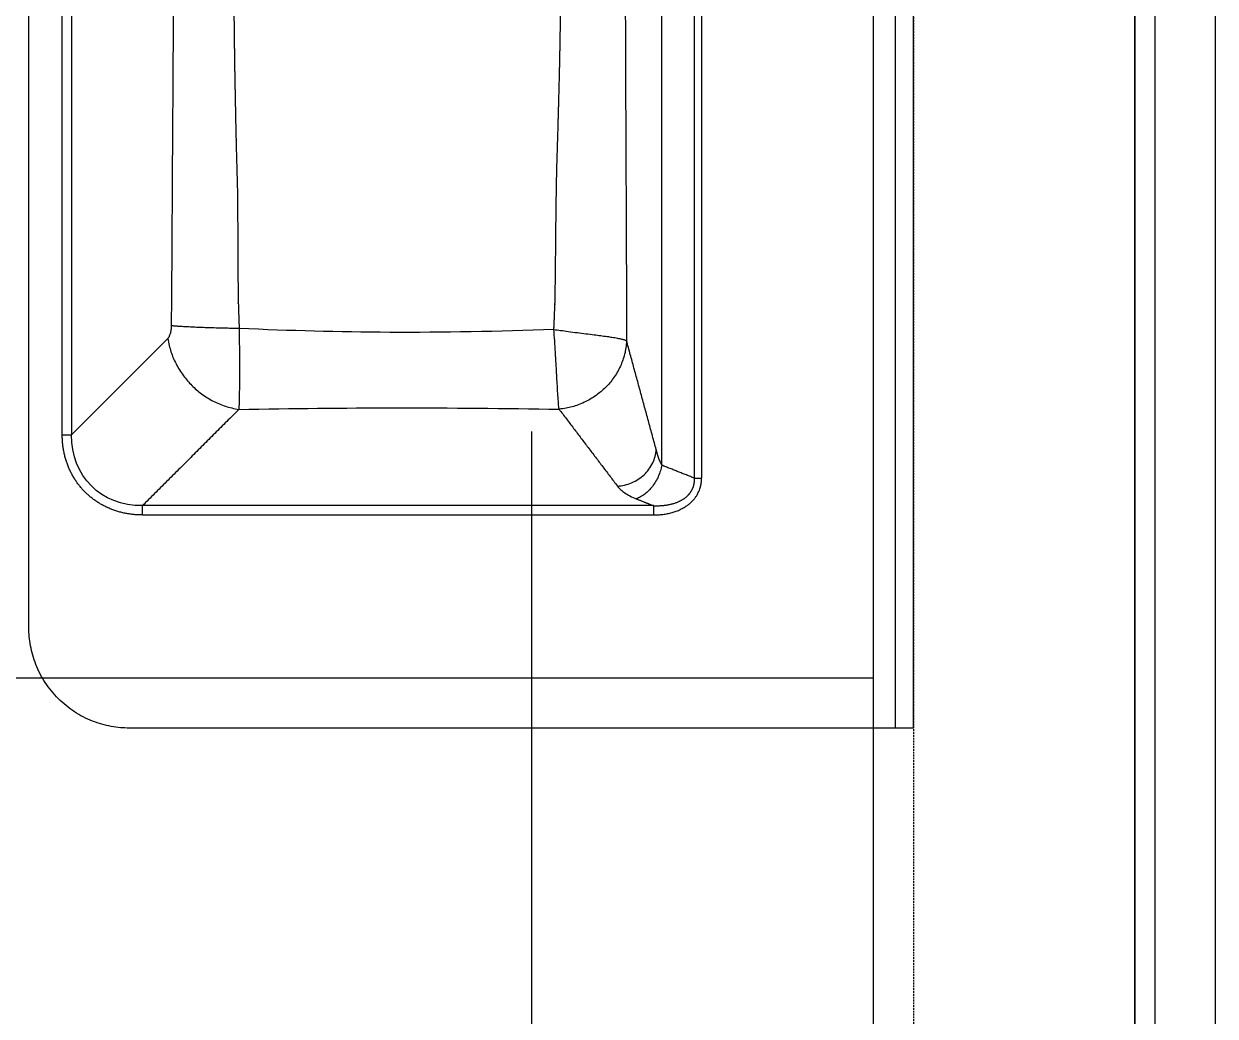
# Model space of a CAD drawing. Header units: millimetres. Extents: x 18456 to 179493, y -203649 to 469211.
# Drawn here: x 143909 to 144501, y 348834 to 349328 of the extents above; entities that cross this region are included whole.
import ezdxf

# ---------------------------------------------------------------- set-up
doc = ezdxf.new("R2010")
doc.units = ezdxf.units.MM
doc.linetypes.add('X-평면도(기본형)$0$HID', pattern=[2.8, 1.8, -1])
for name, color, linetype, true_color in [('X-평면도(기본형)$0$FIN', 9, 'Continuous', 0x808080), ('X-평면도(기본형)$0$FUR', 6, 'Continuous', 0xff00ff), ('X-평면도(기본형)$0$MC', 7, 'Continuous', 0x7f7fff), ('X-평면도(기본형)$0$TIL', 5, 'Continuous', 0x0000ff), ('X-평면도(기본형)$0$W1', 2, 'Continuous', 0xffff00)]:
    doc.layers.add(name, color=color, linetype=linetype, true_color=true_color)

# ---------------------------------------------------------------- blocks, each defined once
blk = doc.blocks.new('X-평면도(기본형)$0$A$C5FEA68FE')
at = {"layer": 'X-평면도(기본형)$0$FUR', "ltscale": 1.5}
for points in [[(0, -400), (0, 0), (0, 400)], [(440, -350), (440, 0), (440, 350)], [(0, -400), (195, -400), (390, -400)]]:
    blk.add_open_spline(points, degree=2, dxfattribs=at)
blk.add_open_spline([(9, -400), (9, -91.46), (9, 86.08), (9, 396.41), (9, 398.21), (9, 400)], degree=3, knots=[0, 0, 0, 0, 534.6, 534.6, 540, 540, 540, 540], dxfattribs=at)
at = {"layer": 'X-평면도(기본형)$0$FUR', "color": 8, "ltscale": 1.5, "true_color": 0x808080}
for points, degree, knots in [([(105.43, 275.73), (105.43, 55.93), (105.43, -122.25), (105.43, -219.8), (105.43, -275.73)], 2, [0, 0, 0, 358.372855, 358.372855, 470.865374, 470.865374, 470.865374]), ([(108.96, -275.73), (108.96, -219.92), (108.96, -122.49), (108.96, 55.82), (108.96, 275.73)], 2, [-112.256478, -112.256478, -112.256478, 0, 0, 358.60717, 358.60717, 358.60717]), ([(125.19, -269.25), (125.19, -219.92), (125.19, -128.98), (125.19, 49.33), (125.19, 269.25)], 2, [-99.207147, -99.207147, -99.207147, 0, 0, 358.607173, 358.607173, 358.607173]), ([(142.73, 207.38), (142.84, 192.96), (143.04, 164.48), (143.32, 68.28), (143.47, 0), (143.29, -81.7), (142.95, -137.29), (142.73, -207.37)], 3, [0, 0, 0, 0, 43.264093, 85.420173, 166.76195, 248.103728, 333.523905, 333.523905, 333.523905, 333.523905]), ([(369.05, -199.9), (368.87, -187.77), (368.56, -120.97), (368.23, -81.93), (368.03, -41.96), (367.96, 0), (368.03, 41.96), (368.23, 82.93), (368.56, 162.58), (368.87, 187.77), (369.05, 199.9)], 3, [0, 0, 0, 0, 36.377, 75.56608, 117.129093, 159.285448, 201.441802, 243.004816, 282.193896, 318.570893, 318.570893, 318.570893, 318.570893]), ([(178.87, -201.71), (206.11, -202.83), (234.38, -203.27), (286.6, -203.04), (309.55, -202.37), (335.41, -201.27)], 3, [0, 0, 0, 0, 0.5000481, 0.5000481, 1, 1, 1, 1]), ([(335.41, -201.27), (335.28, -210.26), (335.24, -219.03), (335.31, -233.08), (335.41, -238.38), (335.56, -241.46)], 3, [0, 0, 0, 0, 0.5, 0.5, 1, 1, 1, 1]), ([(370.84, -206.18), (370.71, -206.04), (370.45, -205.71), (370.11, -205.14), (369.81, -204.45), (369.46, -203.36), (369.15, -201.84), (369.06, -200.56), (369.05, -199.9)], 3, [0, 0, 0, 0, 0.586351, 1.24616, 2.004003, 2.827077, 4.669639, 6.662672, 6.662672, 6.662672, 6.662672]), ([(178.87, -201.71), (177.75, -201.87), (175.4, -202.21), (171.5, -202.75), (165.94, -203.47), (160.53, -204.14), (155.61, -204.77), (152.66, -205.17), (149.87, -205.58), (147.78, -205.93), (146.18, -206.24), (145.24, -206.46), (144.43, -206.67), (143.75, -206.89), (143.19, -207.11), (142.87, -207.28), (142.73, -207.37)], 3, [0, 0, 0, 0, 3.378101, 7.125135, 11.818239, 20.198653, 23.471576, 26.699928, 29.129283, 31.941776, 33.046172, 34.015684, 34.851678, 35.556371, 36.135367, 36.654589, 36.654589, 36.654589, 36.654589]), ([(142.73, -207.37), (142.78, -208.57), (143.01, -210.79), (143.87, -215.08), (145.3, -219.15), (147.33, -223.05), (149.66, -226.67), (153.07, -230.7), (157.12, -234.1), (160.75, -236.44), (164.65, -238.5), (168.7, -239.99), (172.95, -240.97), (175.14, -241.27), (176.32, -241.37)], 3, [0, 0, 0, 0, 3.585215, 6.679023, 13.124118, 16.461053, 19.853154, 26.041613, 32.241611, 35.647377, 38.998965, 45.45658, 48.53807, 52.082913, 52.082913, 52.082913, 52.082913]), ([(176.32, -241.37), (176.37, -240.95), (176.47, -240), (176.66, -237.71), (176.89, -234.41), (177.1, -230.82), (177.4, -225.6), (177.71, -219.88), (178.22, -211.2), (178.59, -205.49), (178.87, -201.71)], 3, [0, 0, 0, 0, 1.252066, 2.877885, 6.904026, 11.162314, 13.662729, 22.600591, 28.351639, 39.743972, 39.743972, 39.743972, 39.743972]), ([(370.84, -206.18), (370.68, -207.38), (370.26, -209.6), (369.05, -213.9), (367.35, -217.97), (365.11, -221.9), (362.6, -225.56), (359.06, -229.68), (354.95, -233.22), (351.28, -235.72), (347.36, -237.96), (343.29, -239.66), (338.99, -240.87), (336.76, -241.29), (335.56, -241.46)], 3, [0, 0, 0, 0, 3.630979, 6.783883, 13.392978, 16.827196, 20.321816, 26.69688, 33.071946, 36.566568, 40.000788, 46.609891, 49.7628, 53.393783, 53.393783, 53.393783, 53.393783]), ([(335.56, -241.46), (308.63, -240.98), (284.16, -240.72), (230.23, -240.71), (203.26, -240.91), (176.32, -241.37)], 3, [-445.48193, -445.48193, -445.48193, -445.48193, -444.98193, -444.98193, -444.48193, -444.48193, -444.48193, -444.48193]), ([(423.39, -254.08), (422.4, -254.08), (421.42, -254.08), (420.6, -254.08), (419.77, -254.08), (419.11, -254.08), (418.74, -254.08)], 3, [0, 0, 0, 0, 2.957825, 2.957825, 2.957825, 5.95145, 5.95145, 5.95145, 5.95145]), ([(128, -261.47), (127.96, -261.78), (127.87, -262.4), (127.6, -263.66), (127.11, -265.27), (126.27, -267.25), (125.57, -268.56), (125.19, -269.25)], 3, [0, 0, 0, 0, 0.933511, 1.877057, 3.857216, 5.964236, 8.320076, 8.320076, 8.320076, 8.320076]), ([(147.3, -279.61), (146.09, -279.54), (143.68, -279.2), (140.15, -278.06), (136.87, -276.32), (133.96, -274.04), (131.52, -271.31), (129.66, -268.22), (128.43, -264.89), (128.07, -262.61), (128, -261.47)], 3, [0, 0, 0, 0, 3.623984, 7.286314, 11.08241, 14.731714, 18.341088, 22.01759, 25.504789, 28.919627, 28.919627, 28.919627, 28.919627]), ([(125.19, -269.25), (125.38, -270.2), (125.87, -272.08), (127.26, -275.7), (129.2, -279.01), (131.63, -281.86), (133.6, -283.63), (135.7, -285.03), (137.17, -285.7), (137.91, -285.96)], 3, [0, 0, 0, 0, 2.913718, 5.830064, 11.624035, 14.347941, 17.051178, 19.538206, 21.893609, 21.893609, 21.893609, 21.893609]), ([(147.3, -279.61), (147.05, -279.94), (146.52, -280.57), (145.33, -281.78), (143.54, -283.17), (140.94, -284.67), (138.98, -285.53), (137.91, -285.96)], 3, [0, 0, 0, 0, 1.24216, 2.480075, 5.069621, 8.028544, 11.477205, 11.477205, 11.477205, 11.477205])]:
    blk.add_open_spline(points, degree=degree, knots=knots, dxfattribs=at)
for points, degree in [([(418.74, 254.08), (418.74, 0), (418.74, -254.08)], 2), ([(423.39, -254.08), (423.39, 0), (423.39, 254.08)], 2), ([(418.74, -254.08), (394.79, -230.13), (370.84, -206.18)], 2), ([(128, -261.47), (135.36, -234.43), (142.73, -207.38)], 2), ([(176.32, -241.37), (161.81, -260.49), (147.3, -279.61)], 2), ([(335.56, -241.46), (359.51, -265.41), (383.46, -289.36)], 2), ([(383.46, -289.36), (404.01, -289.68), (419.07, -274.63), (418.74, -254.08)], 3), ([(108.96, -275.73), (117.07, -272.49), (125.19, -269.25)], 2), ([(108.96, -275.73), (107.2, -275.73), (105.43, -275.73)], 2), ([(137.91, -285.96), (133.66, -287.66), (129.41, -289.36)], 2), ([(129.41, -289.36), (257.69, -289.36), (383.46, -289.36)], 2), ([(383.46, -294), (257.69, -294), (129.41, -294)], 2)]:
    blk.add_open_spline(points, degree=degree, dxfattribs=at)
for points, weights, degree, knots in [([(178.87, -201.71), (178.52, -193.25), (178.2, -184.79), (177.74, -131.17), (177.34, -119.17), (176.95, -107.16), (176.62, -95.14), (176.45, -89.14), (176.3, -83.13), (176.16, -78.12), (176.03, -72.11), (175.9, -66.11), (175.79, -60.1), (175.68, -54.09), (175.6, -48.08), (175.51, -42.07), (175.44, -36.06), (175.38, -30.05), (175.33, -24.04), (175.29, -18.03), (175.27, -12.02), (175.25, -6.01), (175.25, 0), (175.25, 6.01), (175.27, 12.02), (175.29, 18.03), (175.33, 24.04), (175.38, 30.05), (175.44, 36.06), (175.51, 42.07), (175.6, 48.08), (175.68, 54.09), (175.79, 60.1), (175.9, 66.11), (176.03, 72.11), (176.16, 78.12), (176.3, 84.13), (176.45, 90.14), (176.62, 96.14), (176.95, 107.16), (177.34, 160.78), (177.74, 172.79), (178.2, 184.79), (178.52, 193.25), (178.87, 201.71)], [1, 0.999998929205, 1, 0.999997072981, 1, 0.999996097884, 1, 0.999998838939, 1, 0.999998722149, 1, 0.999998612725, 1, 0.999998516582, 1, 0.999998435944, 1, 0.999998372273, 1, 0.999998327986, 1, 0.99999830446, 1, 0.999998304381, 1, 0.999998327854, 1, 0.999998372238, 1, 0.999998435741, 1, 0.999998516691, 1, 0.999998612658, 1, 0.999998722217, 1, 0.999998839204, 1, 0.999996097552, 1, 0.999997073046, 1, 0.999998929185, 1], 2, [0, 0, 0, 16.929654, 16.929654, 40.955029, 40.955029, 64.987925, 64.987925, 77.006156, 77.006156, 89.025175, 89.025175, 101.044751, 101.044751, 113.064625, 113.064625, 125.084645, 125.084645, 137.104756, 137.104756, 149.124922, 149.124922, 161.145163, 161.145163, 173.165401, 173.165401, 185.185573, 185.185573, 197.205684, 197.205684, 209.225704, 209.225704, 221.24558, 221.24558, 233.26515, 233.26515, 245.284173, 245.284173, 257.302401, 257.302401, 281.335303, 281.335303, 305.360686, 305.360686, 322.290343, 322.290343, 322.290343]), ([(335.41, 201.27), (335.71, 192.78), (335.98, 184.29), (336.17, 178.29), (336.35, 172.28), (336.52, 166.28), (336.68, 160.29), (336.84, 154.29), (336.98, 106.68), (337.12, 101.69), (337.24, 95.7), (337.36, 89.71), (337.47, 83.72), (337.58, 77.74), (337.67, 71.75), (337.76, 65.77), (337.84, 59.79), (337.92, 53.81), (337.98, 47.83), (338.04, 41.85), (338.08, 35.87), (338.13, 29.89), (338.16, 23.91), (338.19, 17.93), (338.2, 11.96), (338.22, 5.98), (338.22, 0), (338.22, -5.98), (338.2, -11.96), (338.19, -17.93), (338.16, -23.91), (338.13, -29.89), (338.08, -35.87), (338.04, -41.85), (337.98, -47.83), (337.92, -53.81), (337.84, -59.79), (337.76, -65.77), (337.67, -71.75), (337.58, -77.74), (337.47, -82.72), (337.36, -88.71), (337.24, -94.7), (337.12, -100.69), (336.98, -106.68), (336.84, -112.68), (336.68, -118.67), (336.52, -124.67), (336.35, -130.67), (336.17, -136.67), (335.98, -184.29), (335.71, -192.78), (335.41, -201.27)], [1, 0.999997998814, 1, 0.999998998342, 1, 0.999999014457, 1, 0.999999036491, 1, 0.999999063654, 1, 0.999999090965, 1, 0.99999911772, 1, 0.999999142111, 1, 0.999999164198, 1, 0.999999182632, 1, 0.999999196571, 1, 0.999999205708, 1, 0.999999209928, 1, 0.999999209953, 1, 0.999999205745, 1, 0.999999196599, 1, 0.999999182676, 1, 0.999999164185, 1, 0.999999142126, 1, 0.999999117635, 1, 0.999999090986, 1, 0.999999063692, 1, 0.999999036447, 1, 0.999999014524, 1, 0.999998998333, 1, 0.999997998794, 1], 2, [0, 0, 0, 16.995033, 16.995033, 29.007338, 29.007338, 41.009154, 41.009154, 53.001709, 53.001709, 64.986214, 64.986214, 76.963795, 76.963795, 88.935507, 88.935507, 100.902323, 100.902323, 112.865123, 112.865123, 124.824762, 124.824762, 136.782077, 136.782077, 148.737873, 148.737873, 160.692931, 160.692931, 172.647993, 172.647993, 184.603785, 184.603785, 196.561102, 196.561102, 208.52074, 208.52074, 220.48354, 220.48354, 232.450359, 232.450359, 244.42207, 244.42207, 256.399653, 256.399653, 268.384155, 268.384155, 280.376709, 280.376709, 292.378521, 292.378521, 304.390822, 304.390822, 321.385853, 321.385853, 321.385853]), ([(383.46, -294), (400.63, -294), (412.01, -282.62), (423.39, -271.24), (423.39, -254.08)], [1, 0.936562399617, 1, 0.936562362311, 1], 2, [257.038375, 257.038375, 257.038375, 290.29334, 290.29334, 323.548315, 323.548315, 323.548315]), ([(129.41, -294), (111.46, -294), (106.57, -281.78), (105.43, -278.93), (105.43, -275.73)], [1, 0.867983642454, 1, 0.991186481286, 1], 2, [149.270645, 149.270645, 149.270645, 178.451755, 178.451755, 186.441821, 186.441821, 186.441821]), ([(129.41, -289.36), (123.37, -289.63), (118, -288.43), (114.34, -285.99), (112.51, -284.77), (111.1, -283.25), (110.19, -281.51), (109.27, -279.77), (108.86, -277.81), (108.96, -275.73)], [1, 1, 0.999999999999, 0.999999999998, 0.999999999998, 0.999999999998, 0.999999999998, 0.999999999999, 0.999999999999, 1], 3, [-177.724874, -177.724874, -177.724874, -177.724874, -161.816402, -161.816402, -161.816402, -153.862167, -153.862167, -153.862167, -145.907933, -145.907933, -145.907933, -145.907933])]:
    blk.add_rational_spline(points, weights, degree=degree, knots=knots, dxfattribs=at)
for points, weights in [([(125.18, -129.03), (125.19, -129), (125.19, -128.98)], [0.999033711545, 0.999484646157, 1]), ([(335.41, -201.27), (359.94, -200.87), (369.05, -199.9)], [1, 0.839883405763, 1]), ([(129.41, -289.36), (129.41, -290.61), (129.41, -294)], [1, 0.828067230434, 1]), ([(383.46, -294), (383.46, -290.61), (383.46, -289.36)], [1, 0.828069181127, 1])]:
    blk.add_rational_spline(points, weights, degree=2, dxfattribs=at)
at = {"layer": 'X-평면도(기본형)$0$FUR', "ltscale": 1.5}
blk.add_rational_spline([(390, -400), (440, -400), (440, -350)], [1, 0.707106781189, 1], degree=2, dxfattribs=at)
blk = doc.blocks.new('X-평면도(기본형)$0$ba15002700')
at = {"layer": 'X-평면도(기본형)$0$FUR', "linetype": 'X-평면도(기본형)$0$HID', "ltscale": 0.5}
blk.add_line((110, -945), (110, -2700), dxfattribs=at)
at = {"layer": 'X-평면도(기본형)$0$FUR'}
blk.add_lwpolyline([(0, -2700), (130, -2700), (130, -945), (0, -945)], close=True, dxfattribs=at)
at = {"layer": 'X-평면도(기본형)$0$MC'}
blk.add_lwpolyline([(0, 0), (1500, 0), (1500, -2700), (0, -2700)], close=True, dxfattribs=at)
at = {"layer": 'X-평면도(기본형)$0$TIL'}
for p, q in [((300, -1677.5), (300, -2100.12)), ((1500, -1800), (130, -1800))]:
    blk.add_line(p, q, dxfattribs=at)
blk.add_blockref('X-평면도(기본형)$0$A$C5FEA68FE', (110, -1425, 0.4))

msp = doc.modelspace()

# ---------------------------------------------------------------- linework, layer by layer
at = {"layer": 'X-평면도(기본형)$0$FIN'}
msp.add_line((144471.28, 350812.39), (144471.28, 348092.39), dxfattribs=at)
at = {"layer": 'X-평면도(기본형)$0$W1'}
msp.add_line((144501.28, 351422.39), (144501.28, 348062.39), dxfattribs=at)

# ---------------------------------------------------------------- block references
at = {"xscale": -1}
msp.add_blockref('X-평면도(기본형)$0$ba15002700', (144461.28, 350802.39), dxfattribs=at)

doc.saveas('drawing.dxf')
